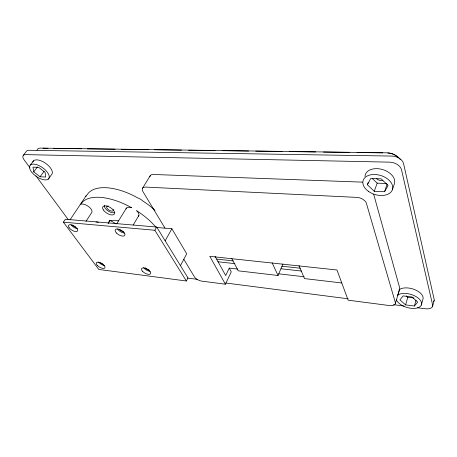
<?xml version="1.0" encoding="UTF-8"?>
<svg xmlns="http://www.w3.org/2000/svg" width="457" height="457" viewBox="0 0 457 457"><rect width="100%" height="100%" fill="white"/><g stroke="black" fill="none" stroke-linecap="round" stroke-linejoin="round"><path stroke-width="0.69" d="M432.642 306.247L434.144 300.517M421.331 305.042L422.851 299.495A13.07 6.866 16.3 0 0 414.722 289.629A13.07 6.866 16.3 0 0 399.132 289.875M414.413 306.019L417.727 302.1L412.054 296.999L403.108 295.913L399.961 299.883L405.588 304.888L414.413 306.019L416.036 300.215M405.588 304.888L407.804 297.21L406.284 295.85M397.299 295.65A7.238 3.81 17.3 0 0 397.796 295.096L399.435 289.624M395.334 303.608L399.686 289.064M392.329 189.872L394.322 183.994A15.241 9.997 16.7 0 0 381.852 169.347A15.241 9.997 16.7 0 0 365 176.459M368.308 182.257L367.388 184.748L374.254 191.283L384.537 191.729L387.17 184.165M374.254 191.283L377.174 183.154L372.318 178.498M231.739 258.485L238.257 270.835L278.05 275.497L282.946 263.975M183.737 259.165L194.402 276.822A6.027 2.856 26.7 0 0 201.634 281.112L225.41 284.208L231.271 271.824L229.254 268.093L237.737 269.07M229.254 268.093L225.695 275.56L215.058 256.303M186.37 280.998L187.97 277.885L156.7 227.049L65.345 219.246L63.386 222.153L98.809 269.453L186.37 280.998L154.86 230.248L63.386 222.153M180.446 265.654L186.713 253.766L171.861 228.763L156.682 227.46M367.388 184.748L370.73 178.498L381.172 178.847L388.113 185.548L384.537 191.729M108.298 223.313L109.954 220.257L115.992 223.844M165.16 240.805L171.861 228.763M154.86 230.248L156.7 227.049M133.227 224.953L138.882 215.458M142.51 188.295L150.21 175.734M116.621 223.93L126.48 208.038M108.086 223.239L109.954 220.257M86.007 221.342L91.64 212.682A7.015 3.313 32.5 0 0 88.772 206.718A7.015 3.313 32.5 0 0 80.809 204.268A48.065 22.941 30.7 0 1 131.77 207.792A7.283 3.656 30.9 0 0 126.006 208.866M70.012 219.851L86.076 195.842M48.351 179.064A11.465 5.381 35 0 0 38.525 165.377A11.465 5.381 35 0 0 31.287 171.603A11.465 5.381 35 0 0 48.351 179.064L51.43 174.803A11.408 5.427 35.1 0 0 45.409 163.16A11.408 5.427 35.1 0 0 32.801 162.046M40.073 176.773L45.723 177.019L45.083 172.318L38.679 167.331L33.001 167.142L33.749 171.883L40.073 176.773L44.043 171.364M33.749 171.883L37.371 167.022M30.322 165.063L33.521 160.818M23.324 155.289L26.672 150.941A7.626 3.645 35.8 0 1 28.785 150.262L391.706 156.066A10.38 7.015 15.3 0 1 403.571 163.657L434.15 299.295A8.694 4.553 15.6 0 1 433.567 301.586M43.049 148.228L48.048 148.297M53.755 148.376L81.586 148.754M87.293 148.833L115.124 149.216M121.551 149.302L148.668 149.673M154.375 149.747L181.492 150.119M188.627 150.216L215.03 150.576M222.171 150.673L248.574 151.038M255.709 151.136L282.112 151.495M289.247 151.593L315.65 151.953M323.505 152.061L349.194 152.41M357.043 152.518L382.732 152.867M362.492 182.143L153.272 174.471A6.804 3.753 31.3 0 0 149.919 176.693M377.174 183.154L386.708 183.508M216.738 259.108L233.019 260.884M281.872 266.214L300.278 268.225M217.84 261.741L234.864 263.638M280.981 268.767L301.551 271.058M278.73 273.817L304.173 276.759M341.79 282.963L304.499 278.593L298.981 265.688M407.804 297.21L413.876 297.953M187.564 278.079L197.475 279.358M225.781 283.009L348.205 298.815M393.494 304.659L404.108 306.03M417.555 307.767L425.341 308.766A8.746 4.524 15.7 0 0 432.642 305.03L401.514 169.775A10.448 6.986 15.6 0 0 389.558 162.144L25.432 154.62A7.666 3.616 35.7 0 0 24.118 159.87L30.031 167.868M35.943 175.871L68.042 219.309M164.988 228.112L142.932 191.574A6.901 3.679 31.1 0 1 145.572 187.084L356.768 197.39A8.346 5.21 18.5 0 1 363.161 199.492A15.498 9.871 17.3 0 0 364.795 200.823A8.346 5.21 18.5 0 1 366.434 203.451L395.305 302.374A7.301 3.765 17.6 0 1 395.082 304.156A13.259 6.741 16.8 0 0 394.26 304.933A7.301 3.765 17.6 0 1 389.57 305.573L348.143 300.18L336.98 269.996L209.797 256.348L225.41 284.208M272.115 262.815L278.05 275.497M373.7 194.322L399.669 287.807A7.198 3.833 17.1 0 1 399.212 289.915M382.869 180.612A5.404 3.559 16.6 0 1 376.614 178.681M154.974 210.323A47.585 23.358 30.8 0 0 142.567 200.8A7.203 3.719 31.1 0 0 137.797 197.932A47.585 23.358 30.8 0 0 87.059 194.922A6.946 3.37 32.6 0 0 85.922 196.521M397.796 295.096A13.139 6.821 16.5 0 1 417.955 297.89A13.139 6.821 16.5 0 1 415.025 308.366A13.139 6.821 16.5 0 1 396.459 299.866M110.851 220.931A14.767 7.038 30.7 0 1 118.517 220.925M156.083 227.375A48.065 22.941 30.7 0 0 136.592 210.677A7.283 3.656 30.9 0 1 138.38 216.27M149.068 270.047A3.113 1.411 28.8 0 1 145.292 267.819M123.356 231.636A3.319 1.582 30.7 0 1 119.328 229.248M103.082 264.186A2.993 1.291 30.3 0 1 100.506 262.678M75.845 227.175A3.199 1.434 32.1 0 1 72.629 225.021M104.613 265.534A4.97 2.142 30.3 0 1 98.569 262.004M77.507 228.666A5.307 2.376 32.1 0 1 71.081 224.878M149.907 271.304A5.17 2.348 28.8 0 1 143.652 267.619M124.304 233.053A5.513 2.628 30.7 0 1 117.632 229.094M95.947 222.039A5.141 2.394 31.5 0 1 98.358 222.388M113.273 209.42A3.782 1.851 31.8 0 1 111.177 211.008A3.782 1.851 31.8 0 1 106.984 208.129A3.782 1.851 31.8 0 1 108.332 206.021M114.867 212.379A6.307 3.085 31.8 0 1 107.898 210.837A6.307 3.085 31.8 0 1 104.607 205.33M387.73 152.935A10.077 6.849 15.6 0 1 397.887 157.551M37.006 150.142A10.048 4.907 35.6 0 1 40.513 148.114L386.308 152.804A13.47 9.117 15.7 0 1 400.458 159.722M368.285 191.266A8.26 5.255 18.2 0 0 366.668 189.935A15.338 9.951 16.9 0 1 373.969 174.483A15.338 9.951 16.9 0 1 392.403 189.655A15.338 9.951 16.9 0 1 368.285 191.266M103.373 209.969A6.826 3.325 31.8 0 0 113.873 214.544A6.826 3.325 31.8 0 0 108.657 206.655A6.826 3.325 31.8 0 0 103.373 209.969M97.518 265.631A4.987 2.125 30.2 0 0 104.927 267.848A4.987 2.125 30.2 0 0 99.437 262.489A4.987 2.125 30.2 0 0 97.518 265.631M69.121 227.74A5.324 2.365 32.1 0 0 77.227 231.305A5.324 2.365 32.1 0 0 72.84 225.341A5.324 2.365 32.1 0 0 69.121 227.74M142.635 271.412A5.181 2.331 28.8 0 0 150.564 273.76A5.181 2.331 28.8 0 0 145.143 268.196A5.181 2.331 28.8 0 0 142.635 271.412M116.495 233.047A5.53 2.616 30.7 0 0 124.801 235.366A5.53 2.616 30.7 0 0 118.86 229.186A5.53 2.616 30.7 0 0 116.495 233.047"/></g></svg>
